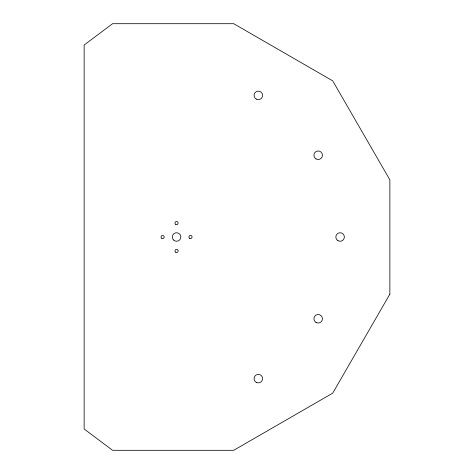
<?xml version="1.0" encoding="UTF-8"?>
<svg xmlns="http://www.w3.org/2000/svg" width="474" height="474" viewBox="0 0 474 474"><rect width="100%" height="100%" fill="white"/><g stroke="black" fill="none" stroke-linecap="round" stroke-linejoin="round"><path stroke-width="0.71" d="M389.865 294.153L332.712 393.147L233.718 450.3L112.575 450.3L84.135 428.97L84.135 45.03L112.575 23.7L233.718 23.7L332.712 80.853L389.865 179.847L389.865 294.153M337.962 240.697A4.266 4.266 0 0 0 344.361 237A4.266 4.266 0 0 0 337.962 233.303A4.266 4.266 0 0 0 337.962 240.697M256.197 99.072A4.266 4.266 0 0 0 262.596 95.381A4.266 4.266 0 0 0 256.197 91.683A4.266 4.266 0 0 0 256.197 99.072M316.051 322.462A4.266 4.266 0 0 0 322.45 318.765A4.266 4.266 0 0 0 316.051 315.068A4.266 4.266 0 0 0 316.051 322.462M316.051 158.932A4.266 4.266 0 0 0 322.45 155.235A4.266 4.266 0 0 0 316.051 151.538A4.266 4.266 0 0 0 316.051 158.932M256.197 382.317A4.266 4.266 0 0 0 262.596 378.619A4.266 4.266 0 0 0 256.197 374.928A4.266 4.266 0 0 0 256.197 382.317M173.549 240.016A4.266 4.266 0 0 0 180.683 238.102A4.266 4.266 0 0 0 175.463 232.882A4.266 4.266 0 0 0 173.549 240.016M189.719 238.357A1.564 1.564 0 0 0 192.065 237A1.564 1.564 0 0 0 189.719 235.643A1.564 1.564 0 0 0 189.719 238.357M175.783 252.292A1.564 1.564 0 0 0 178.129 250.936A1.564 1.564 0 0 0 175.783 249.579A1.564 1.564 0 0 0 175.783 252.292M161.847 238.357A1.564 1.564 0 0 0 164.194 237A1.564 1.564 0 0 0 161.847 235.643A1.564 1.564 0 0 0 161.847 238.357M175.783 224.421A1.564 1.564 0 0 0 178.129 223.064A1.564 1.564 0 0 0 175.783 221.708A1.564 1.564 0 0 0 175.783 224.421"/></g></svg>
